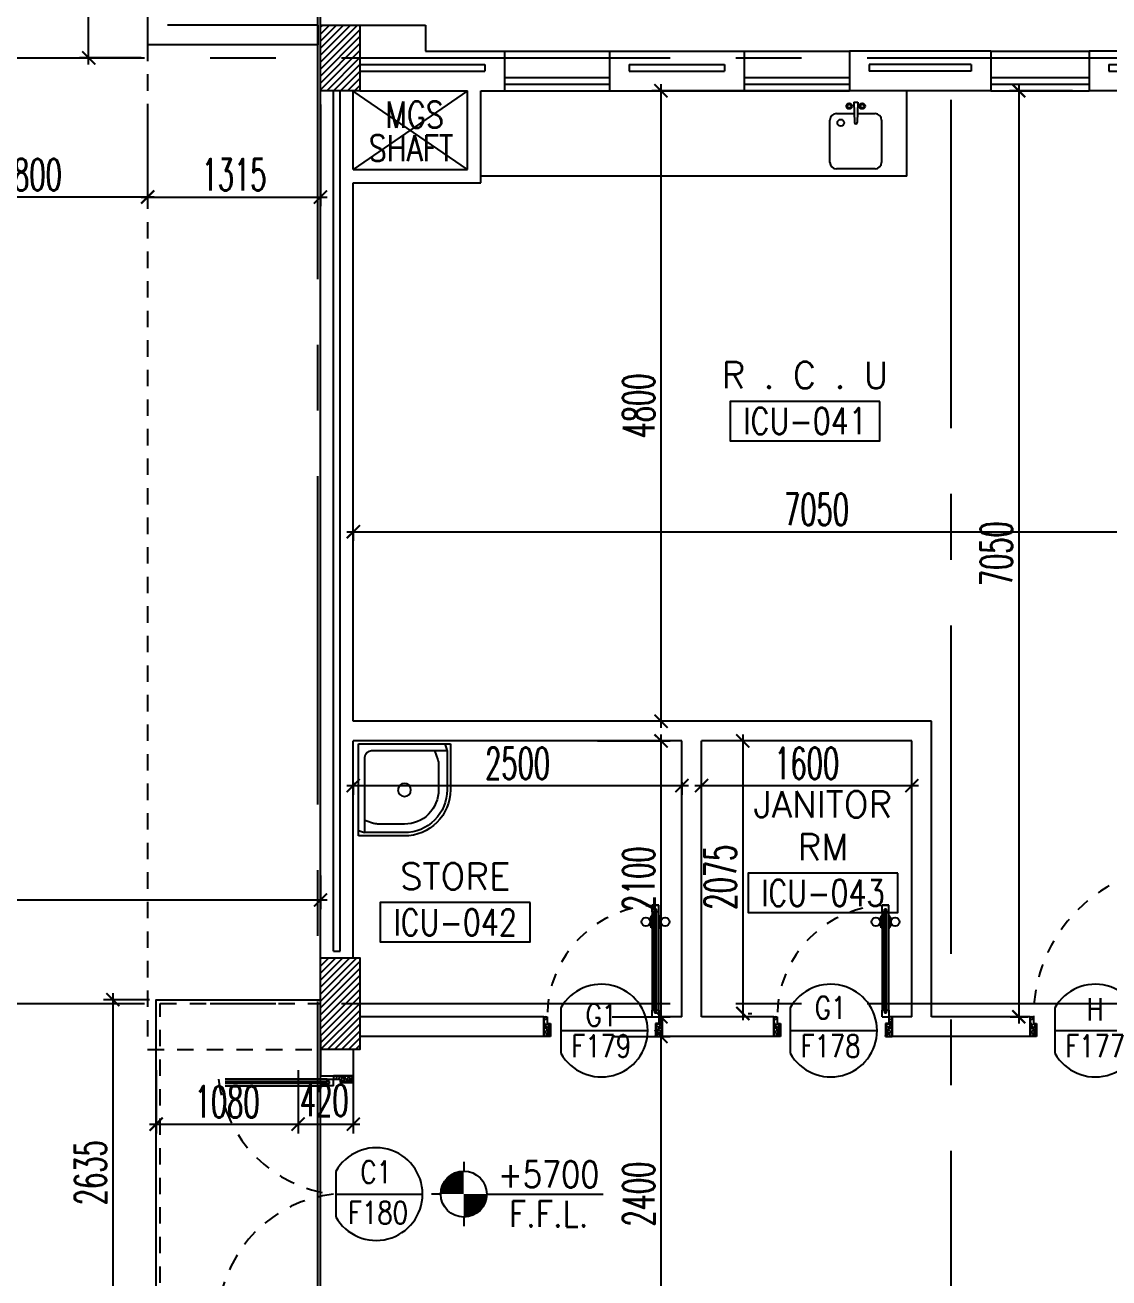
# Model space of a CAD drawing. Extents: x 275967.8 to 276060, y 57291.9 to 57371.4.
# Drawn here: x 276018.13 to 276026.38, y 57348.29 to 57357.83 of the extents above; entities that cross this region are included whole.
import ezdxf
from ezdxf.enums import TextEntityAlignment as Align

# ---------------------------------------------------------------- set-up
doc = ezdxf.new("R2010")
doc.units = 0
doc.header["$MEASUREMENT"] = 0
doc.header["$PDMODE"] = 34
for name, pattern in [('CENTERX2', [4, 2.5, -0.5, 0.5, -0.5]), ('HIDDEN', [0.375, 0.25, -0.125]), ('HIDDEN2', [0.1875, 0.125, -0.0625])]:
    doc.linetypes.add(name, pattern=pattern)
doc.layers.get('0').update_dxf_attribs({"linetype": 'CONTINUOUS'})
doc.layers.get('DEFPOINTS').update_dxf_attribs({"linetype": 'CONTINUOUS'})
for name, color, linetype in [('AXES', 11, 'CENTERX2'), ('COL', 5, 'CONTINUOUS'), ('DIM', 4, 'CONTINUOUS'), ('DOOR', 7, 'CONTINUOUS'), ('DOOR-CR', 2, 'CONTINUOUS'), ('DOOR-NO', 3, 'CONTINUOUS'), ('FIX', 3, 'CONTINUOUS'), ('HAT', 8, 'CONTINUOUS'), ('HIDDEN', 9, 'HIDDEN2'), ('INSUL', 4, 'CONTINUOUS'), ('LEV-PL', 3, 'CONTINUOUS'), ('NON-MEDICAL', 3, 'CONTINUOUS'), ('RM-BOX', 4, 'CONTINUOUS'), ('RM-NAME', 2, 'CONTINUOUS'), ('RM-NO', 2, 'CONTINUOUS'), ('ROOF', 7, 'CONTINUOUS'), ('STR', 5, 'CONTINUOUS'), ('WALL', 2, 'CONTINUOUS'), ('WIN', 3, 'CONTINUOUS')]:
    doc.layers.add(name, color=color, linetype=linetype)
doc.styles.add('ROMANS', font='ROMANS.shx', dxfattribs={"width": 0.6})
doc.styles.add('S', font='ROMANS.SHX')
doc.dimstyles.new('STANDARD in', dxfattribs={"dimtxt": 0.24, "dimasz": 0.1, "dimexe": 0.07, "dimexo": 0.05, "dimgap": 0.05, "dimtad": 1, "dimdec": 0, "dimlfac": 1000, "dimzin": 0, "dimdsep": 46, "dimtxsty": 'ROMANS', "dimblk": 'ARCHTICK', "dimcen": 0.05, "dimdle": 0.05, "dimclrd": 4, "dimclre": 4, "dimclrt": 2, "dimadec": 0, "dimazin": 0, "dimtfac": 1, "dimtdec": 0, "dimtmove": 2, "dimatfit": 3, "dimfxl": 0, "dimtolj": 1, "dimtzin": 0, "dimarcsym": 0})

# ---------------------------------------------------------------- blocks, each defined once
blk = doc.blocks.new('LEV1')
at = {"layer": 'LEV-PL'}
for p, q in [((0, 245), (0, 175)), ((-175, 0), (-245, 0)), ((175, 0), (1061.3, 0)), ((0, -175), (0, -245))]:
    blk.add_line(p, q, dxfattribs=at)
at = {"layer": 'LEV-PL', "const_width": 175}
for points in [[(-87.5, 0, -0.414214), (0, 87.5, -1)], [(87.5, 0, -0.414214), (0, -87.5, -1)]]:
    blk.add_lwpolyline(points, format="xyb", dxfattribs=at)
at = {"layer": 'LEV-PL'}
blk.add_circle((0, 0), 175, dxfattribs=at)
at = {"layer": 'LEV-PL', "color": 4, "style": 'S', "width": 0.85}
for tag, p in [('+0000', (646.1, 50)), ('F.F.L.', (646.1, -250))]:
    blk.add_attdef(tag, text='', height=200, dxfattribs=at).set_placement(p, align=Align.CENTER)
blk = doc.blocks.new('DD1')
at = {"layer": 'DOOR-CR'}
blk.add_line((-307.6, 0), (352.8, 0), dxfattribs=at)
blk.add_lwpolyline([(-307.6, -172.9, 3.820224), (-307.6, 172.9)], format="xyb", close=True, dxfattribs=at)
at = {"layer": 'DOOR-NO', "color": 255, "style": 'ROMANS', "width": 0.8}
for tag, p in [('G', (0, 183.5)), ('000', (0, -141.4))]:
    blk.add_attdef(tag, text='', height=204, dxfattribs=at).set_placement(p, align=Align.MIDDLE)
blk = doc.blocks.new('RM1')
at = {"layer": 'RM-BOX'}
blk.add_lwpolyline([(569.9, -200), (-569.9, -200), (-569.9, -500), (569.9, -500)], close=True, dxfattribs=at)
at = {"layer": 'RM-NAME', "style": 'ROMANS'}
for tag, p in [('ROOMNAME1', (0, 323.8)), ('ROOMNAME2', (0, 0))]:
    blk.add_attdef(tag, text='', height=200, dxfattribs=at).set_placement(p, align=Align.MIDDLE)
at = {"layer": 'RM-NO', "style": 'ROMANS', "width": 0.8}
blk.add_attdef('ROOMNO', text='', height=200, dxfattribs=at).set_placement((0, -350), align=Align.MIDDLE)
blk = doc.blocks.new('DOOR90')
at = {"layer": 'DOOR', "color": 0, "linetype": 'ByBlock'}
for p, q in [((-150, 0), (-150, -25)), ((-150, 0), (0, 0)), ((0, -50), (0, 0)), ((-1000, -25), (-1000, -75)), ((-1000, -75), (-1000, -25)), ((-950, -25), (-1000, -25)), ((-950, -75), (-1000, -75)), ((-970, -42), (-970, -58)), ((-950, -42), (-970, -42)), ((-950, -58), (-970, -58)), ((-950, -25), (-950, -42)), ((-950, -58), (-950, -75)), ((-917.6, -25), (-917.6, -17.8)), ((-827.6, -17.8), (-917.6, -17.8)), ((-917.6, -75), (-917.6, -82.2)), ((-827.6, -82.2), (-917.6, -82.2)), ((-905, -17.8), (-905, -8.8)), ((-905, -8.8), (-840.2, -8.8)), ((-905, -17.8), (-840.2, -17.8)), ((-905, -82.2), (-905, -91.2)), ((-905, -82.2), (-840.2, -82.2)), ((-905, -91.2), (-840.2, -91.2)), ((-840.2, -17.8), (-840.2, -8.8)), ((-840.2, -82.2), (-840.2, -91.2)), ((-827.6, -25), (-827.6, -17.8)), ((-827.6, -75), (-827.6, -82.2)), ((-200, -42), (-200, -25)), ((-200, -25), (-150, -25)), ((-180, -42), (-200, -42)), ((-200, -75), (-200, -58)), ((-200, -58), (-180, -58)), ((-150, -75), (-200, -75)), ((-180, -58), (-180, -42)), ((-150, -75), (-150, -25)), ((-150, -25), (-100, -25)), ((-100, -25), (-100, -50)), ((-100, -50), (0, -50)), ((-100, -850), (0, -850)), ((-100, -875), (-100, -850)), ((0, -850), (0, -900)), ((-150, -900), (-150, -875)), ((-150, -875), (-100, -875)), ((0, -900), (-150, -900)), ((-150, -900), (0, -900))]:
    blk.add_line(p, q, dxfattribs=at)
at = {"layer": 'DOOR', "color": 9, "linetype": 'ByBlock'}
for p, q in [((0, -50), (-113.7, 0)), ((0, -50), (-40.1, 0)), ((0, -50), (-100, -36.6)), ((0, -850), (-113.7, -900)), ((0, -850), (-100, -863.4)), ((0, -850), (-40.1, -900))]:
    blk.add_line(p, q, dxfattribs=at)
at = {"layer": 'DOOR', "linetype": 'ByBlock'}
for p, q in [((-200, -25), (-950, -25)), ((-200, -42), (-950, -42)), ((-200, -58), (-950, -58)), ((-950, -75), (-200, -75))]:
    blk.add_line(p, q, dxfattribs=at)
at = {"layer": 'DOOR', "color": 0, "linetype": 'ByBlock'}
for centre in [(-872.6, 23.5), (-872.6, -123.5)]:
    blk.add_circle(centre, 32.4, dxfattribs=at)
at = {"layer": 'DOOR', "color": 9, "linetype": 'ByBlock'}
for centre, radius, start, end in [((0, -50), 154.4, 161.10529, 166.28577), ((0, -50), 134.4, 158.15985, 169.28002), ((0, -50), 94.4, 148.01819, 180), ((0, -50), 74.4, 137.77643, 180), ((0, -50), 114.4, 154.08384, 167.37743), ((0, -50), 54.4, 113.20738, 180), ((0, -50), 34.4, 90, 180), ((0, -50), 14.4, 90, 180), ((0, -850), 94.4, 180, 211.98181), ((0, -850), 74.4, 180, 222.22357), ((0, -850), 54.4, 180, 246.79262), ((0, -850), 34.4, 180, 270), ((0, -850), 14.4, 180, 270), ((0, -850), 154.4, 193.71423, 198.89471), ((0, -850), 134.4, 190.71998, 201.84015)]:
    blk.add_arc(centre, radius, start, end, dxfattribs=at)
at = {"layer": 'DOOR', "linetype": 'HIDDEN', "ltscale": 0.5}
blk.add_arc((-150, -25), 850, 180, 270, dxfattribs=at)
blk = doc.blocks.new('C11')
at = {"layer": 'HAT'}
h = blk.add_hatch(dxfattribs=at)
h.set_pattern_fill('ANSI31', color=256, scale=300, style=0)
h.set_pattern_definition([(45, (-248556.182, -75061.005), (-26.5165043, 26.5165043), [])])
h.paths.add_polyline_path([(300, 700), (0, 700), (0, 350), (300, 350)])
h.paths.add_polyline_path([(300, 350), (0, 350), (0, 0), (300, 0)])
at = {"layer": 'COL'}
blk.add_lwpolyline([(300, 700), (300, 0), (0, 0), (0, 700)], close=True, dxfattribs=at)
blk = doc.blocks.new('C-300')
at = {"layer": 'HAT', "linetype": 'ByBlock', "ltscale": 0.3}
h = blk.add_hatch(dxfattribs=at)
h.set_pattern_fill('ANSI31', color=8, scale=300, style=0)
h.set_pattern_definition([(45, (-258496.182, -82361.005), (-26.5165043, 26.5165043), [])])
h.paths.add_polyline_path([(300, 500), (0, 500), (0, 250), (300, 250)])
h.paths.add_polyline_path([(300, 250), (0, 250), (0, 0), (300, 0)])
at = {"layer": 'COL'}
blk.add_lwpolyline([(0, 500), (300, 500), (300, 0), (0, 0)], close=True, dxfattribs=at)
blk = doc.blocks.new('_ARCHTICK')
at = {"color": 0, "linetype": 'ByBlock', "const_width": 0.15}
blk.add_lwpolyline([(-0.5, -0.5), (0.5, 0.5)], dxfattribs=at)
blk = doc.blocks.new('*D493')
at = {"layer": 'DEFPOINTS', "color": 0, "linetype": 'ByBlock', "ltscale": 0.3}
for p in [(276024.913, 57357.3329), (276022.9669, 57352.5329), (276023.2811, 57352.5329)]:
    blk.add_point(p, dxfattribs=at)
at = {"layer": 'DIM', "color": 4, "linetype": 'ByBlock', "lineweight": -2, "ltscale": 0.3}
for p, q in [((276024.863, 57357.3329), (276022.8969, 57357.3329)), ((276022.9669, 57357.3829), (276022.9669, 57352.4829)), ((276023.2311, 57352.5329), (276022.8969, 57352.5329))]:
    blk.add_line(p, q, dxfattribs=at)
at = {"layer": 'DIM', "color": 4, "linetype": 'ByBlock', "lineweight": -2, "ltscale": 0.3, "xscale": 0.1, "yscale": 0.1, "zscale": 0.1}
for p, rotation in [((276022.9669, 57357.3329), 90), ((276022.9669, 57352.5329), 270)]:
    blk.add_blockref('_ARCHTICK', p, dxfattribs=dict(at, rotation=rotation))
at = {"layer": 'DIM', "color": 2, "linetype": 'ByBlock', "ltscale": 0.3, "insert": (276022.7969, 57354.9329), "char_height": 0.24, "attachment_point": 5, "rotation": 90, "style": 'ROMANS'}
blk.add_mtext('\\A1;4800', dxfattribs=at)
blk = doc.blocks.new('*D492')
at = {"layer": 'DEFPOINTS', "color": 0, "linetype": 'ByBlock', "ltscale": 0.3}
for p in [(276020.6255, 57354.0329), (276027.6755, 57354.0329), (276027.6755, 57353.9754)]:
    blk.add_point(p, dxfattribs=at)
at = {"layer": 'DIM', "color": 4, "linetype": 'ByBlock', "lineweight": -2, "ltscale": 0.3}
for p, q in [((276020.5755, 57353.9754), (276027.7255, 57353.9754)), ((276020.6255, 57353.9829), (276020.6255, 57353.9054)), ((276027.6755, 57353.9829), (276027.6755, 57353.9054))]:
    blk.add_line(p, q, dxfattribs=at)
at = {"layer": 'DIM', "color": 4, "linetype": 'ByBlock', "lineweight": -2, "ltscale": 0.3, "xscale": 0.1, "yscale": 0.1, "zscale": 0.1, "rotation": 180}
blk.add_blockref('_ARCHTICK', (276020.6255, 57353.9754), dxfattribs=at)
at = {"layer": 'DIM', "color": 4, "linetype": 'ByBlock', "lineweight": -2, "ltscale": 0.3, "xscale": 0.1, "yscale": 0.1, "zscale": 0.1}
blk.add_blockref('_ARCHTICK', (276027.6755, 57353.9754), dxfattribs=at)
at = {"layer": 'DIM', "color": 2, "linetype": 'ByBlock', "ltscale": 0.3, "insert": (276024.1505, 57354.1454), "char_height": 0.24, "attachment_point": 5, "style": 'ROMANS'}
blk.add_mtext('\\A1;7050', dxfattribs=at)
blk = doc.blocks.new('*D491')
at = {"layer": 'DEFPOINTS', "color": 0, "linetype": 'ByBlock', "ltscale": 0.3}
for p in [(276026.1492, 57357.3329), (276025.5732, 57350.2829), (276025.6892, 57350.2829)]:
    blk.add_point(p, dxfattribs=at)
at = {"layer": 'DIM', "color": 4, "linetype": 'ByBlock', "lineweight": -2, "ltscale": 0.3}
for p, q in [((276026.0992, 57357.3329), (276025.6192, 57357.3329)), ((276025.6892, 57357.3829), (276025.6892, 57350.2329)), ((276025.6232, 57350.2829), (276025.7592, 57350.2829))]:
    blk.add_line(p, q, dxfattribs=at)
at = {"layer": 'DIM', "color": 4, "linetype": 'ByBlock', "lineweight": -2, "ltscale": 0.3, "xscale": 0.1, "yscale": 0.1, "zscale": 0.1}
for p, rotation in [((276025.6892, 57357.3329), 90), ((276025.6892, 57350.2829), 270)]:
    blk.add_blockref('_ARCHTICK', p, dxfattribs=dict(at, rotation=rotation))
at = {"layer": 'DIM', "color": 2, "linetype": 'ByBlock', "ltscale": 0.3, "insert": (276025.5192, 57353.8079), "char_height": 0.24, "attachment_point": 5, "rotation": 90, "style": 'ROMANS'}
blk.add_mtext('\\A1;7050', dxfattribs=at)
blk = doc.blocks.new('*D490')
at = {"layer": 'DEFPOINTS', "color": 0, "linetype": 'ByBlock', "ltscale": 0.3}
for p in [(276022.4331, 57352.3829), (276022.5448, 57350.2829), (276022.9669, 57350.2829)]:
    blk.add_point(p, dxfattribs=at)
at = {"layer": 'DIM', "color": 4, "linetype": 'ByBlock', "lineweight": -2, "ltscale": 0.3}
for p, q in [((276022.9669, 57352.4329), (276022.9669, 57350.2329)), ((276022.4831, 57352.3829), (276023.0369, 57352.3829)), ((276022.5948, 57350.2829), (276023.0369, 57350.2829))]:
    blk.add_line(p, q, dxfattribs=at)
at = {"layer": 'DIM', "color": 4, "linetype": 'ByBlock', "lineweight": -2, "ltscale": 0.3, "xscale": 0.1, "yscale": 0.1, "zscale": 0.1}
for p, rotation in [((276022.9669, 57352.3829), 90), ((276022.9669, 57350.2829), 270)]:
    blk.add_blockref('_ARCHTICK', p, dxfattribs=dict(at, rotation=rotation))
at = {"layer": 'DIM', "color": 2, "linetype": 'ByBlock', "ltscale": 0.3, "insert": (276022.7969, 57351.3329), "char_height": 0.24, "attachment_point": 5, "rotation": 90, "style": 'ROMANS'}
blk.add_mtext('\\A1;2100', dxfattribs=at)
blk = doc.blocks.new('*D489')
at = {"layer": 'DEFPOINTS', "color": 0, "linetype": 'ByBlock', "ltscale": 0.3}
for p in [(276024.0256, 57352.3829), (276023.5801, 57350.3079), (276023.5892, 57350.3079)]:
    blk.add_point(p, dxfattribs=at)
at = {"layer": 'DIM', "color": 4, "linetype": 'ByBlock', "lineweight": -2, "ltscale": 0.3}
for p, q in [((276023.5892, 57352.4329), (276023.5892, 57350.2579)), ((276023.9756, 57352.3829), (276023.5192, 57352.3829)), ((276023.6301, 57350.3079), (276023.6592, 57350.3079))]:
    blk.add_line(p, q, dxfattribs=at)
at = {"layer": 'DIM', "color": 4, "linetype": 'ByBlock', "lineweight": -2, "ltscale": 0.3, "xscale": 0.1, "yscale": 0.1, "zscale": 0.1}
for p, rotation in [((276023.5892, 57352.3829), 90), ((276023.5892, 57350.3079), 270)]:
    blk.add_blockref('_ARCHTICK', p, dxfattribs=dict(at, rotation=rotation))
at = {"layer": 'DIM', "color": 2, "linetype": 'ByBlock', "ltscale": 0.3, "insert": (276023.4192, 57351.3454), "char_height": 0.24, "attachment_point": 5, "rotation": 90, "style": 'ROMANS'}
blk.add_mtext('\\A1;2075', dxfattribs=at)
blk = doc.blocks.new('*D488')
at = {"layer": 'DEFPOINTS', "color": 0, "linetype": 'ByBlock', "ltscale": 0.3}
for p in [(276020.6255, 57352.1199), (276023.1255, 57352.1199), (276023.1255, 57352.0427)]:
    blk.add_point(p, dxfattribs=at)
at = {"layer": 'DIM', "color": 4, "linetype": 'ByBlock', "lineweight": -2, "ltscale": 0.3}
for p, q in [((276020.6255, 57352.0699), (276020.6255, 57351.9727)), ((276023.1255, 57352.0699), (276023.1255, 57351.9727)), ((276020.5755, 57352.0427), (276023.1755, 57352.0427))]:
    blk.add_line(p, q, dxfattribs=at)
at = {"layer": 'DIM', "color": 4, "linetype": 'ByBlock', "lineweight": -2, "ltscale": 0.3, "xscale": 0.1, "yscale": 0.1, "zscale": 0.1, "rotation": 180}
blk.add_blockref('_ARCHTICK', (276020.6255, 57352.0427), dxfattribs=at)
at = {"layer": 'DIM', "color": 4, "linetype": 'ByBlock', "lineweight": -2, "ltscale": 0.3, "xscale": 0.1, "yscale": 0.1, "zscale": 0.1}
blk.add_blockref('_ARCHTICK', (276023.1255, 57352.0427), dxfattribs=at)
at = {"layer": 'DIM', "color": 2, "linetype": 'ByBlock', "ltscale": 0.3, "insert": (276021.8755, 57352.2127), "char_height": 0.24, "attachment_point": 5, "style": 'ROMANS'}
blk.add_mtext('\\A1;2500', dxfattribs=at)
blk = doc.blocks.new('*D487')
at = {"layer": 'DEFPOINTS', "color": 0, "linetype": 'ByBlock', "ltscale": 0.3}
for p in [(276024.8755, 57352.0427), (276024.8755, 57351.812), (276023.2755, 57351.7283)]:
    blk.add_point(p, dxfattribs=at)
at = {"layer": 'DIM', "color": 4, "linetype": 'ByBlock', "lineweight": -2, "ltscale": 0.3}
for p, q in [((276023.2755, 57351.7783), (276023.2755, 57352.1127)), ((276024.8755, 57351.862), (276024.8755, 57352.1127)), ((276023.2255, 57352.0427), (276024.9255, 57352.0427))]:
    blk.add_line(p, q, dxfattribs=at)
at = {"layer": 'DIM', "color": 4, "linetype": 'ByBlock', "lineweight": -2, "ltscale": 0.3, "xscale": 0.1, "yscale": 0.1, "zscale": 0.1, "rotation": 180}
blk.add_blockref('_ARCHTICK', (276023.2755, 57352.0427), dxfattribs=at)
at = {"layer": 'DIM', "color": 4, "linetype": 'ByBlock', "lineweight": -2, "ltscale": 0.3, "xscale": 0.1, "yscale": 0.1, "zscale": 0.1}
blk.add_blockref('_ARCHTICK', (276024.8755, 57352.0427), dxfattribs=at)
at = {"layer": 'DIM', "color": 2, "linetype": 'ByBlock', "ltscale": 0.3, "insert": (276024.0755, 57352.2127), "char_height": 0.24, "attachment_point": 5, "style": 'ROMANS'}
blk.add_mtext('\\A1;1600', dxfattribs=at)
blk = doc.blocks.new('*D486')
at = {"layer": 'DEFPOINTS', "color": 0, "linetype": 'ByBlock', "ltscale": 0.3}
for p in [(276022.549, 57350.1329), (276021.3749, 57347.7329), (276022.9669, 57347.7329)]:
    blk.add_point(p, dxfattribs=at)
at = {"layer": 'WALL', "color": 4, "linetype": 'ByBlock', "lineweight": -2, "ltscale": 0.3}
for p, q in [((276022.9669, 57350.1829), (276022.9669, 57347.6829)), ((276022.599, 57350.1329), (276023.0369, 57350.1329)), ((276021.4249, 57347.7329), (276023.0369, 57347.7329))]:
    blk.add_line(p, q, dxfattribs=at)
at = {"layer": 'WALL', "color": 4, "linetype": 'ByBlock', "lineweight": -2, "ltscale": 0.3, "xscale": 0.1, "yscale": 0.1, "zscale": 0.1}
for p, rotation in [((276022.9669, 57350.1329), 90), ((276022.9669, 57347.7329), 270)]:
    blk.add_blockref('_ARCHTICK', p, dxfattribs=dict(at, rotation=rotation))
at = {"layer": 'WALL', "color": 2, "linetype": 'ByBlock', "ltscale": 0.3, "insert": (276022.7969, 57348.9329), "char_height": 0.24, "attachment_point": 5, "rotation": 90, "style": 'ROMANS'}
blk.add_mtext('\\A1;2400', dxfattribs=at)
blk = doc.blocks.new('DOOR100')
at = {"layer": 'DOOR', "color": 0, "linetype": 'ByBlock'}
for p, q in [((-25, 1300), (-75, 1300)), ((-75, 1300), (-25, 1300)), ((-75, 1250), (-75, 1300)), ((-58, 1250), (-75, 1250)), ((-42, 1270), (-58, 1270)), ((-58, 1250), (-58, 1270)), ((-42, 1250), (-42, 1270)), ((-25, 1250), (-42, 1250)), ((-25, 1250), (-25, 1300)), ((-82.2, 1205), (-91.2, 1205)), ((-91.2, 1205), (-91.2, 1140.2)), ((-75, 1217.6), (-82.2, 1217.6)), ((-82.2, 1127.6), (-82.2, 1217.6)), ((-82.2, 1205), (-82.2, 1140.2)), ((-25, 1217.6), (-17.8, 1217.6)), ((-17.8, 1127.6), (-17.8, 1217.6)), ((-17.8, 1205), (-8.8, 1205)), ((-17.8, 1205), (-17.8, 1140.2)), ((-8.8, 1205), (-8.8, 1140.2)), ((-82.2, 1140.2), (-91.2, 1140.2)), ((-75, 1127.6), (-82.2, 1127.6)), ((-25, 1127.6), (-17.8, 1127.6)), ((-17.8, 1140.2), (-8.8, 1140.2)), ((-75, 200), (-58, 200)), ((-75, 150), (-75, 200)), ((-58, 200), (-58, 180)), ((-42, 200), (-25, 200)), ((-42, 180), (-42, 200)), ((-25, 200), (-25, 150)), ((-1200, 0), (-1200, 150)), ((-1200, 150), (-1175, 150)), ((-1200, 150), (-1200, 0)), ((-1175, 150), (-1175, 100)), ((-1175, 100), (-1150, 100)), ((-1150, 100), (-1150, 0)), ((-75, 150), (-25, 150)), ((-58, 180), (-42, 180)), ((-50, 100), (-50, 0)), ((-25, 100), (-50, 100)), ((0, 150), (-25, 150)), ((-25, 150), (-25, 100)), ((0, 150), (0, 0)), ((-1150, 0), (-1200, 0)), ((-50, 0), (0, 0))]:
    blk.add_line(p, q, dxfattribs=at)
at = {"layer": 'DOOR', "linetype": 'ByBlock'}
for p, q in [((-75, 1250), (-75, 200)), ((-58, 200), (-58, 1250)), ((-42, 200), (-42, 1250)), ((-25, 200), (-25, 1250)), ((0, 0), (0, 150))]:
    blk.add_line(p, q, dxfattribs=at)
at = {"layer": 'DOOR', "color": 9, "linetype": 'ByBlock'}
for p, q in [((-1150, 0), (-1200, 113.7)), ((-1150, 0), (-1163.4, 100)), ((-50, 0), (0, 113.7)), ((-50, 0), (-36.6, 100)), ((-1150, 0), (-1200, 40.1)), ((-50, 0), (0, 40.1))]:
    blk.add_line(p, q, dxfattribs=at)
at = {"layer": 'DOOR', "color": 0, "linetype": 'ByBlock'}
for centre in [(-123.5, 1172.6), (23.5, 1172.6)]:
    blk.add_circle(centre, 32.4, dxfattribs=at)
at = {"layer": 'DOOR', "linetype": 'HIDDEN', "ltscale": 0.5}
blk.add_arc((-25, 150), 1150, 89.99998, 180.00006, dxfattribs=at)
at = {"layer": 'DOOR', "color": 9, "linetype": 'ByBlock'}
for centre, radius, start, end in [((-1150, 0), 154.4, 103.71423, 108.89471), ((-1150, 0), 134.4, 100.71998, 111.84015), ((-50, 0), 134.4, 68.15985, 79.28002), ((-50, 0), 114.4, 64.08384, 77.37743), ((-50, 0), 154.4, 71.10529, 76.28577), ((-1150, 0), 94.4, 90, 121.98181), ((-1150, 0), 74.4, 90, 132.22357), ((-1150, 0), 54.4, 90, 156.79262), ((-1150, 0), 34.4, 90, 180), ((-1150, 0), 14.4, 90, 180), ((-50, 0), 94.4, 58.01819, 90), ((-50, 0), 74.4, 47.77643, 90), ((-50, 0), 54.4, 23.20738, 90), ((-50, 0), 34.4, 0, 90), ((-50, 0), 14.4, 0, 90)]:
    blk.add_arc(centre, radius, start, end, dxfattribs=at)
blk = doc.blocks.new('*D271')
at = {"layer": 'DEFPOINTS', "color": 0, "linetype": 'ByBlock', "ltscale": 0.3}
for p in [(276010.7555, 57351.4081), (276020.3755, 57351.4081), (276020.3755, 57351.1723)]:
    blk.add_point(p, dxfattribs=at)
at = {"layer": 'DIM', "color": 4, "linetype": 'ByBlock', "lineweight": -2, "ltscale": 0.3}
for p, q in [((276010.7555, 57351.3581), (276010.7555, 57351.1023)), ((276020.3755, 57351.3581), (276020.3755, 57351.1023)), ((276010.7055, 57351.1723), (276020.4255, 57351.1723))]:
    blk.add_line(p, q, dxfattribs=at)
at = {"layer": 'DIM', "color": 4, "linetype": 'ByBlock', "lineweight": -2, "ltscale": 0.3, "xscale": 0.1, "yscale": 0.1, "zscale": 0.1, "rotation": 180}
blk.add_blockref('_ARCHTICK', (276010.7555, 57351.1723), dxfattribs=at)
at = {"layer": 'DIM', "color": 4, "linetype": 'ByBlock', "lineweight": -2, "ltscale": 0.3, "xscale": 0.1, "yscale": 0.1, "zscale": 0.1}
blk.add_blockref('_ARCHTICK', (276020.3755, 57351.1723), dxfattribs=at)
at = {"layer": 'DIM', "color": 2, "linetype": 'ByBlock', "ltscale": 0.3, "insert": (276015.5655, 57351.3423), "char_height": 0.24, "attachment_point": 5, "style": 'ROMANS'}
blk.add_mtext('\\A1;9620', dxfattribs=at)
blk = doc.blocks.new('*D267')
at = {"layer": 'DEFPOINTS', "color": 0, "linetype": 'ByBlock', "ltscale": 0.3}
for p in [(276019.1255, 57350.4129), (276018.7953, 57347.7779), (276019.1255, 57347.7779)]:
    blk.add_point(p, dxfattribs=at)
at = {"layer": 'DIM', "color": 4, "linetype": 'ByBlock', "lineweight": -2, "ltscale": 0.3}
for p, q in [((276018.7953, 57350.4629), (276018.7953, 57347.7279)), ((276019.0755, 57350.4129), (276018.7253, 57350.4129)), ((276019.0755, 57347.7779), (276018.7253, 57347.7779))]:
    blk.add_line(p, q, dxfattribs=at)
at = {"layer": 'DIM', "color": 4, "linetype": 'ByBlock', "lineweight": -2, "ltscale": 0.3, "xscale": 0.1, "yscale": 0.1, "zscale": 0.1}
for p, rotation in [((276018.7953, 57350.4129), 90), ((276018.7953, 57347.7779), 270)]:
    blk.add_blockref('_ARCHTICK', p, dxfattribs=dict(at, rotation=rotation))
at = {"layer": 'DIM', "color": 2, "linetype": 'ByBlock', "ltscale": 0.3, "insert": (276018.6253, 57349.0954), "char_height": 0.24, "attachment_point": 5, "rotation": 90, "style": 'ROMANS'}
blk.add_mtext('\\A1;2635', dxfattribs=at)
blk = doc.blocks.new('*D266')
at = {"layer": 'DEFPOINTS', "color": 0, "linetype": 'ByBlock', "ltscale": 0.3}
for p in [(276019.1255, 57349.9274), (276020.2055, 57349.9274), (276020.2055, 57349.4655)]:
    blk.add_point(p, dxfattribs=at)
at = {"layer": 'DIM', "color": 4, "linetype": 'ByBlock', "lineweight": -2, "ltscale": 0.3}
for p, q in [((276019.1255, 57349.8774), (276019.1255, 57349.3955)), ((276020.2055, 57349.8774), (276020.2055, 57349.3955)), ((276019.0755, 57349.4655), (276020.2555, 57349.4655))]:
    blk.add_line(p, q, dxfattribs=at)
at = {"layer": 'DIM', "color": 4, "linetype": 'ByBlock', "lineweight": -2, "ltscale": 0.3, "xscale": 0.1, "yscale": 0.1, "zscale": 0.1, "rotation": 180}
blk.add_blockref('_ARCHTICK', (276019.1255, 57349.4655), dxfattribs=at)
at = {"layer": 'DIM', "color": 4, "linetype": 'ByBlock', "lineweight": -2, "ltscale": 0.3, "xscale": 0.1, "yscale": 0.1, "zscale": 0.1}
blk.add_blockref('_ARCHTICK', (276020.2055, 57349.4655), dxfattribs=at)
at = {"layer": 'DIM', "color": 2, "linetype": 'ByBlock', "ltscale": 0.3, "insert": (276019.6655, 57349.6355), "char_height": 0.24, "attachment_point": 5, "style": 'ROMANS'}
blk.add_mtext('\\A1;1080', dxfattribs=at)
blk = doc.blocks.new('*D265')
at = {"layer": 'DEFPOINTS', "color": 0, "linetype": 'ByBlock', "ltscale": 0.3}
for p in [(276020.6255, 57349.9027), (276020.2055, 57349.8408), (276020.6255, 57349.4655)]:
    blk.add_point(p, dxfattribs=at)
at = {"layer": 'DIM', "color": 4, "linetype": 'ByBlock', "lineweight": -2, "ltscale": 0.3}
for p, q in [((276020.6255, 57349.8527), (276020.6255, 57349.3955)), ((276020.2055, 57349.7908), (276020.2055, 57349.3955)), ((276020.1555, 57349.4655), (276020.6755, 57349.4655))]:
    blk.add_line(p, q, dxfattribs=at)
at = {"layer": 'DIM', "color": 4, "linetype": 'ByBlock', "lineweight": -2, "ltscale": 0.3, "xscale": 0.1, "yscale": 0.1, "zscale": 0.1, "rotation": 180}
blk.add_blockref('_ARCHTICK', (276020.2055, 57349.4655), dxfattribs=at)
at = {"layer": 'DIM', "color": 4, "linetype": 'ByBlock', "lineweight": -2, "ltscale": 0.3, "xscale": 0.1, "yscale": 0.1, "zscale": 0.1}
blk.add_blockref('_ARCHTICK', (276020.6255, 57349.4655), dxfattribs=at)
at = {"layer": 'DIM', "color": 2, "linetype": 'ByBlock', "ltscale": 0.3, "insert": (276020.4048, 57349.6473), "char_height": 0.24, "attachment_point": 5, "style": 'ROMANS'}
blk.add_mtext('\\A1;420', dxfattribs=at)
blk = doc.blocks.new('*D264')
at = {"layer": 'DEFPOINTS', "color": 0, "linetype": 'ByBlock', "ltscale": 0.3}
for p in [(276017.2605, 57357.2774), (276019.0605, 57357.2774), (276017.2605, 57356.5239)]:
    blk.add_point(p, dxfattribs=at)
at = {"layer": 'DIM', "color": 4, "linetype": 'ByBlock', "lineweight": -2, "ltscale": 0.3}
for p, q in [((276017.2605, 57357.2274), (276017.2605, 57356.4539)), ((276019.0605, 57357.2274), (276019.0605, 57356.4539)), ((276019.1105, 57356.5239), (276017.2105, 57356.5239))]:
    blk.add_line(p, q, dxfattribs=at)
at = {"layer": 'DIM', "color": 4, "linetype": 'ByBlock', "lineweight": -2, "ltscale": 0.3, "xscale": 0.1, "yscale": 0.1, "zscale": 0.1, "rotation": 180}
blk.add_blockref('_ARCHTICK', (276017.2605, 57356.5239), dxfattribs=at)
at = {"layer": 'DIM', "color": 4, "linetype": 'ByBlock', "lineweight": -2, "ltscale": 0.3, "xscale": 0.1, "yscale": 0.1, "zscale": 0.1}
blk.add_blockref('_ARCHTICK', (276019.0605, 57356.5239), dxfattribs=at)
at = {"layer": 'DIM', "color": 2, "linetype": 'ByBlock', "ltscale": 0.3, "insert": (276018.1605, 57356.6939), "char_height": 0.24, "attachment_point": 5, "style": 'ROMANS'}
blk.add_mtext('\\A1;1800', dxfattribs=at)
blk = doc.blocks.new('*D263')
at = {"layer": 'DEFPOINTS', "color": 0, "linetype": 'ByBlock', "ltscale": 0.3}
for p in [(276019.0605, 57357.2774), (276020.3755, 57357.2774), (276020.3755, 57356.5239)]:
    blk.add_point(p, dxfattribs=at)
at = {"layer": 'DIM', "color": 4, "linetype": 'ByBlock', "lineweight": -2, "ltscale": 0.3}
for p, q in [((276019.0605, 57357.2274), (276019.0605, 57356.4539)), ((276020.3755, 57357.2274), (276020.3755, 57356.4539)), ((276019.0105, 57356.5239), (276020.4255, 57356.5239))]:
    blk.add_line(p, q, dxfattribs=at)
at = {"layer": 'DIM', "color": 4, "linetype": 'ByBlock', "lineweight": -2, "ltscale": 0.3, "xscale": 0.1, "yscale": 0.1, "zscale": 0.1, "rotation": 180}
blk.add_blockref('_ARCHTICK', (276019.0605, 57356.5239), dxfattribs=at)
at = {"layer": 'DIM', "color": 4, "linetype": 'ByBlock', "lineweight": -2, "ltscale": 0.3, "xscale": 0.1, "yscale": 0.1, "zscale": 0.1}
blk.add_blockref('_ARCHTICK', (276020.3755, 57356.5239), dxfattribs=at)
at = {"layer": 'DIM', "color": 2, "linetype": 'ByBlock', "ltscale": 0.3, "insert": (276019.718, 57356.6939), "char_height": 0.24, "attachment_point": 5, "style": 'ROMANS'}
blk.add_mtext('\\A1;1315', dxfattribs=at)
blk = doc.blocks.new('*D260')
at = {"layer": 'DEFPOINTS', "color": 0, "linetype": 'ByBlock', "ltscale": 0.3}
for p in [(276018.6115, 57367.7079), (276019.0605, 57367.7079), (276019.0605, 57357.5829)]:
    blk.add_point(p, dxfattribs=at)
at = {"layer": 'DIM', "color": 4, "linetype": 'ByBlock', "lineweight": -2, "ltscale": 0.3}
for p, q in [((276019.0105, 57367.7079), (276018.5415, 57367.7079)), ((276018.6115, 57357.5329), (276018.6115, 57367.7579)), ((276019.0105, 57357.5829), (276018.5415, 57357.5829))]:
    blk.add_line(p, q, dxfattribs=at)
at = {"layer": 'DIM', "color": 4, "linetype": 'ByBlock', "lineweight": -2, "ltscale": 0.3, "xscale": 0.1, "yscale": 0.1, "zscale": 0.1}
for p, rotation in [((276018.6115, 57367.7079), 90), ((276018.6115, 57357.5829), 270)]:
    blk.add_blockref('_ARCHTICK', p, dxfattribs=dict(at, rotation=rotation))
at = {"layer": 'DIM', "color": 2, "linetype": 'ByBlock', "ltscale": 0.3, "insert": (276018.4415, 57362.6454), "char_height": 0.24, "attachment_point": 5, "rotation": 90, "style": 'ROMANS'}
blk.add_mtext('\\A1;10125', dxfattribs=at)
blk = doc.blocks.new('JAN-001')
for p, q in [((730, -30), (30, -30)), ((30, -30), (30, -730)), ((704.6, -80), (130, -80)), ((609.8, -80), (634.5, -151.8)), ((687.8, -30), (703.6, -76)), ((705, -380), (705, -84.2)), ((730, -380), (730, -30)), ((80, -130), (80, -704.6)), ((640, -380), (640, -184.4)), ((80, -609.8), (151.8, -634.5)), ((184.4, -640), (380, -640)), ((30, -687.8), (76, -703.6)), ((30, -730), (380, -730)), ((84.2, -705), (380, -705))]:
    blk.add_line(p, q)
blk.add_circle((380, -380), 50)
for centre, radius, start, end in [((130, -130), 50, 90, 180), ((680, -84.2), 25, 0, 19.0039), ((540, -184.4), 100, 0, 19.0039), ((380, -380), 350, 270, 0), ((380, -380), 325, 270, 0), ((380, -380), 260, 270, 0), ((184.4, -540), 100, 250.9961, 270), ((84.2, -680), 25, 250.9961, 270)]:
    blk.add_arc(centre, radius, start, end)
blk = doc.blocks.new('A$C2A864A15')
at = {"layer": 'FIX', "rotation": 270}
blk.add_blockref('JAN-001', (730, 730), dxfattribs=at)

msp = doc.modelspace()

# ---------------------------------------------------------------- linework, layer by layer
at = {"layer": 'AXES'}
for p, q in [((276020.3555, 57291.8986), (276020.3555, 57370.3613)), ((276020.3755, 57291.8986), (276020.3755, 57370.3613)), ((275968.5355, 57357.5829), (276036.6043, 57357.5829)), ((276025.1755, 57298.7629), (276025.1755, 57357.5829)), ((275968.5355, 57350.3829), (276036.5755, 57350.3829))]:
    msp.add_line(p, q, dxfattribs=at)
at = {"layer": 'DOOR', "linetype": 'ByBlock'}
for p, q in [((276020.4255, 57349.8079), (276019.6505, 57349.8079)), ((276020.4255, 57349.7909), (276019.6505, 57349.7909)), ((276020.4255, 57349.7749), (276019.6505, 57349.7749)), ((276019.6505, 57349.7579), (276020.4255, 57349.7579))]:
    msp.add_line(p, q, dxfattribs=at)
at = {"layer": 'DOOR', "color": 0, "linetype": 'ByBlock'}
for p, q in [((276020.4255, 57349.7909), (276020.4255, 57349.8079)), ((276020.4255, 57349.8079), (276020.4755, 57349.8079)), ((276020.4455, 57349.7909), (276020.4255, 57349.7909)), ((276020.4255, 57349.7579), (276020.4255, 57349.7749)), ((276020.4255, 57349.7749), (276020.4455, 57349.7749)), ((276020.4755, 57349.7579), (276020.4255, 57349.7579)), ((276020.4455, 57349.7749), (276020.4455, 57349.7909)), ((276020.6255, 57349.8329), (276020.4755, 57349.8329)), ((276020.4755, 57349.8329), (276020.4755, 57349.8079)), ((276020.4755, 57349.7579), (276020.4755, 57349.8079)), ((276020.4755, 57349.8079), (276020.5255, 57349.8079)), ((276020.5255, 57349.8079), (276020.5255, 57349.7829)), ((276020.5255, 57349.7829), (276020.6255, 57349.7829)), ((276020.6255, 57349.7829), (276020.6255, 57349.8329))]:
    msp.add_line(p, q, dxfattribs=at)
at = {"layer": 'DOOR', "color": 9, "linetype": 'ByBlock'}
for q in [(276020.5118, 57349.8329), (276020.5255, 57349.7963), (276020.5854, 57349.8329)]:
    msp.add_line((276020.6255, 57349.7829), q, dxfattribs=at)
at = {"layer": 'DOOR', "linetype": 'HIDDEN', "ltscale": 0.5}
for centre, start, end in [((276020.5827, 57349.9152), 186.23095, 263.76895), ((276020.5827, 57347.9507), 96.23105, 173.76905)]:
    msp.add_arc(centre, 0.9881, start, end, dxfattribs=at)
at = {"layer": 'DOOR', "color": 9, "linetype": 'ByBlock'}
for radius, start, end in [(0.1544, 161.10529, 166.28577), (0.1344, 158.15985, 169.28002), (0.1144, 154.08384, 167.37743), (0.0944, 148.01819, 180), (0.0744, 137.77643, 180), (0.0544, 113.20738, 180), (0.0344, 90, 180), (0.0144, 90, 180)]:
    msp.add_arc((276020.6255, 57349.7829), radius, start, end, dxfattribs=at)
at = {"layer": 'HIDDEN'}
for p, q in [((276019.0605, 57357.6829), (276019.0605, 57350.0329)), ((276019.0605, 57350.0329), (276020.3555, 57350.0329))]:
    msp.add_line(p, q, dxfattribs=at)
at = {"layer": 'INSUL'}
for p, q in [((276020.6755, 57357.5329), (276021.6255, 57357.5329)), ((276020.6755, 57357.4829), (276021.6255, 57357.4829)), ((276021.6255, 57357.5329), (276021.6255, 57357.4829)), ((276022.7255, 57357.5329), (276023.4505, 57357.5329)), ((276022.7255, 57357.5329), (276022.7255, 57357.4829)), ((276022.7255, 57357.4829), (276023.4505, 57357.4829)), ((276023.4505, 57357.5329), (276023.4505, 57357.4829)), ((276025.3266, 57357.5329), (276024.5505, 57357.5329)), ((276024.5505, 57357.5329), (276024.5505, 57357.4829)), ((276025.3266, 57357.4829), (276024.5505, 57357.4829)), ((276025.3266, 57357.5329), (276025.3266, 57357.4829)), ((276026.3755, 57357.5329), (276027.3255, 57357.5329)), ((276026.3755, 57357.5329), (276026.3755, 57357.4829)), ((276026.3755, 57357.4829), (276027.3255, 57357.4829)), ((276020.4755, 57350.7829), (276020.4755, 57357.3329)), ((276020.5255, 57350.7829), (276020.5255, 57357.3329)), ((276020.4755, 57350.7829), (276020.5255, 57350.7829))]:
    msp.add_line(p, q, dxfattribs=at)
at = {"layer": 'NON-MEDICAL'}
for p, q in [((276021.4955, 57357.3329), (276020.6255, 57356.7329)), ((276021.4955, 57356.7329), (276020.6255, 57357.3289)), ((276024.8377, 57356.6829), (276024.8377, 57357.3329)), ((276024.4331, 57357.2469), (276024.4651, 57357.2469)), ((276024.4331, 57357.2469), (276024.4391, 57357.0916)), ((276024.4651, 57357.2469), (276024.4591, 57357.0916)), ((276024.2527, 57356.7877), (276024.2527, 57357.1088)), ((276024.3026, 57357.1587), (276024.4391, 57357.1587)), ((276024.4591, 57357.1587), (276024.5955, 57357.1587)), ((276024.6454, 57357.1088), (276024.6454, 57356.7877)), ((276024.5955, 57356.7378), (276024.3026, 57356.7378)), ((276024.8377, 57356.6829), (276021.5955, 57356.6829))]:
    msp.add_line(p, q, dxfattribs=at)
for centre, radius in [((276024.3993, 57357.2158), 0.0217), ((276024.3993, 57357.2158), 0.014), ((276024.4988, 57357.2158), 0.0217), ((276024.4988, 57357.2158), 0.014), ((276024.3346, 57357.0892), 0.0255)]:
    msp.add_circle(centre, radius, dxfattribs=at)
for centre, radius, start, end in [((276024.3026, 57357.1088), 0.0499, 90, 180), ((276024.5955, 57357.1088), 0.0499, 0, 90), ((276024.4491, 57357.0916), 0.00997, 180, 0), ((276024.3026, 57356.7877), 0.0499, 180, 270), ((276024.5955, 57356.7877), 0.0499, 270, 0)]:
    msp.add_arc(centre, radius, start, end, dxfattribs=at)
at = {"layer": 'ROOF'}
for p, q in [((276019.0605, 57364.7079), (276019.0605, 57357.6829)), ((276020.3555, 57357.8329), (276019.2105, 57357.8329)), ((276020.3555, 57357.8329), (276020.3555, 57357.6829)), ((276020.3555, 57357.6829), (276019.0605, 57357.6829))]:
    msp.add_line(p, q, dxfattribs=at)
at = {"layer": 'STR'}
msp.add_lwpolyline([(276020.3555, 57347.7779), (276019.1255, 57347.7779), (276019.1255, 57350.4129), (276020.3755, 57350.4129)], dxfattribs=at)
at = {"layer": 'STR', "linetype": 'HIDDEN2'}
msp.add_lwpolyline([(276020.3555, 57347.8079), (276019.1555, 57347.8079), (276019.1555, 57350.3829), (276020.3755, 57350.3829)], dxfattribs=at)
at = {"layer": 'WALL'}
for p, q in [((276020.6755, 57357.8329), (276021.1755, 57357.8329)), ((276021.1755, 57357.8329), (276021.1755, 57357.6329)), ((276021.1755, 57357.6329), (276021.7755, 57357.6329)), ((276021.7755, 57357.6329), (276021.7755, 57357.3329)), ((276022.5755, 57357.6329), (276023.6005, 57357.6329)), ((276022.5755, 57357.6329), (276022.5755, 57357.3329)), ((276023.6005, 57357.6329), (276023.6005, 57357.3329)), ((276025.4766, 57357.6329), (276024.4005, 57357.6329)), ((276024.4005, 57357.6329), (276024.4005, 57357.3329)), ((276025.4766, 57357.6329), (276025.4766, 57357.3329)), ((276026.2255, 57357.6329), (276026.2255, 57357.3329)), ((276027.0755, 57357.6329), (276026.2255, 57357.6329)), ((276020.3755, 57350.6329), (276020.3755, 57357.3329)), ((276020.6255, 57356.7329), (276020.6255, 57357.3329)), ((276020.6755, 57357.3329), (276021.4955, 57357.3329)), ((276021.4955, 57356.7329), (276021.4955, 57357.3329)), ((276021.5955, 57356.6329), (276021.5955, 57357.3329)), ((276021.5955, 57357.3329), (276021.7755, 57357.3329)), ((276022.5755, 57357.3329), (276023.6005, 57357.3329)), ((276025.4766, 57357.3329), (276024.4005, 57357.3329)), ((276027.3255, 57357.3329), (276026.2255, 57357.3329)), ((276020.6255, 57356.7329), (276021.4955, 57356.7329)), ((276020.6255, 57356.6329), (276021.5955, 57356.6329)), ((276020.6255, 57352.5329), (276020.6255, 57356.6329)), ((276025.0255, 57352.5329), (276020.6255, 57352.5329)), ((276025.0255, 57350.2829), (276025.0255, 57352.5329)), ((276023.1255, 57352.3829), (276020.6255, 57352.3829)), ((276020.6255, 57350.7329), (276020.6255, 57352.3829)), ((276023.1255, 57350.2829), (276023.1255, 57352.3829)), ((276024.8755, 57352.3829), (276023.2755, 57352.3829)), ((276023.2755, 57350.2829), (276023.2755, 57352.3829)), ((276024.8755, 57350.2829), (276024.8755, 57352.3829)), ((276022.0755, 57350.2829), (276020.6755, 57350.2829)), ((276022.0755, 57350.1329), (276022.0755, 57350.2829)), ((276023.1255, 57350.2829), (276022.9755, 57350.2829)), ((276022.9755, 57350.1329), (276022.9755, 57350.2829)), ((276023.8255, 57350.2829), (276023.2755, 57350.2829)), ((276023.8255, 57350.1329), (276023.8255, 57350.2829)), ((276024.8755, 57350.2829), (276024.7255, 57350.2829)), ((276024.7255, 57350.1329), (276024.7255, 57350.2829)), ((276025.7755, 57350.2829), (276025.0255, 57350.2829)), ((276022.0755, 57350.1329), (276020.6744, 57350.1329)), ((276023.8255, 57350.1329), (276022.9755, 57350.1329)), ((276025.7755, 57350.1329), (276024.7255, 57350.1329))]:
    msp.add_line(p, q, dxfattribs=at)
at = {"layer": 'WALL', "linetype": 'ByBlock'}
for p, q in [((276025.7755, 57350.1329), (276025.7755, 57350.2829)), ((276020.3755, 57350.1329), (276020.3755, 57349.8329)), ((276020.6255, 57350.0329), (276020.6255, 57349.8329)), ((276020.3755, 57349.8329), (276020.6255, 57349.8329))]:
    msp.add_line(p, q, dxfattribs=at)
at = {"layer": 'WALL', "linetype": 'ByBlock', "ltscale": 0.3}
for points in [[(276020.3755, 57357.8329), (276020.6755, 57357.8329), (276020.6755, 57357.3329), (276020.3755, 57357.3329)], [(276020.3755, 57350.7329), (276020.6755, 57350.7329), (276020.6755, 57350.0329), (276020.3755, 57350.0329)]]:
    msp.add_lwpolyline(points, close=True, dxfattribs=at)
at = {"layer": 'WIN'}
for p, q in [((276021.7755, 57357.6329), (276022.5755, 57357.6329)), ((276023.6005, 57357.6329), (276024.4005, 57357.6329)), ((276025.4766, 57357.6329), (276026.2255, 57357.6329)), ((276021.7755, 57357.4329), (276022.5755, 57357.4329)), ((276023.6005, 57357.4329), (276024.4005, 57357.4329)), ((276025.4766, 57357.4329), (276026.2255, 57357.4329)), ((276021.7755, 57357.3829), (276022.5755, 57357.3829)), ((276021.7755, 57357.3329), (276022.5755, 57357.3329)), ((276023.6005, 57357.3829), (276024.4005, 57357.3829)), ((276023.6005, 57357.3329), (276024.4005, 57357.3329)), ((276025.4766, 57357.3829), (276026.2255, 57357.3829)), ((276025.4766, 57357.3329), (276026.2255, 57357.3329))]:
    msp.add_line(p, q, dxfattribs=at)

# ---------------------------------------------------------------- block references
at = {"layer": 'COL', "color": 6, "linetype": 'ByBlock', "xscale": 0.001, "yscale": 0.001, "zscale": 0.001}
msp.add_blockref('C-300', (276020.3755, 57357.3329), dxfattribs=at)
at = {"layer": 'COL', "linetype": 'ByBlock', "xscale": 0.001, "yscale": 0.001, "zscale": 0.001}
msp.add_blockref('C11', (276020.3755, 57350.0329), dxfattribs=at)
at = {"layer": 'DOOR', "xscale": 0.001, "yscale": 0.001, "zscale": 0.001}
msp.add_blockref('DOOR100', (276026.9755, 57350.1329), dxfattribs=at)
at = {"layer": 'DOOR', "color": 0, "linetype": 'ByBlock', "xscale": 0.001, "yscale": 0.001, "zscale": 0.001, "rotation": 270}
for p in [(276022.9755, 57350.1329), (276024.7255, 57350.1329)]:
    msp.add_blockref('DOOR90', p, dxfattribs=at)
at = {"layer": 'DOOR-NO'}
ref = msp.add_blockref('DD1', (276022.513, 57350.1778), dxfattribs=dict(at, xscale=0.001, yscale=0.001, zscale=0.001))
ref.add_attrib('G', 'G1', dxfattribs={"height": 0.17, "style": 'ROMANS', "width": 0.8}).set_placement((276022.513, 57350.2957), align=Align.MIDDLE)
ref.add_attrib('000', 'F179', dxfattribs={"height": 0.17, "style": 'ROMANS', "width": 0.8}).set_placement((276022.513, 57350.0599), align=Align.MIDDLE)
ref = msp.add_blockref('DD1', (276024.258, 57350.1778), dxfattribs=dict(at, xscale=0.001, yscale=0.001, zscale=0.001))
ref.add_attrib('G', 'G1', dxfattribs={"height": 0.17, "style": 'ROMANS', "width": 0.8}).set_placement((276024.2572, 57350.3516), align=Align.MIDDLE)
ref.add_attrib('000', 'F178', dxfattribs={"height": 0.17, "style": 'ROMANS', "width": 0.8}).set_placement((276024.258, 57350.0599), align=Align.MIDDLE)
ref = msp.add_blockref('DD1', (276026.2718, 57350.1778), dxfattribs=dict(at, xscale=0.001, yscale=0.001, zscale=0.001))
ref.add_attrib('G', 'H', dxfattribs={"height": 0.17, "style": 'ROMANS', "width": 0.8}).set_placement((276026.2718, 57350.3401), align=Align.MIDDLE)
ref.add_attrib('000', 'F177', dxfattribs={"height": 0.17, "style": 'ROMANS', "width": 0.8}).set_placement((276026.2718, 57350.0599), align=Align.MIDDLE)
ref = msp.add_blockref('DD1', (276020.7996, 57348.9329), dxfattribs=dict(at, xscale=0.001, yscale=0.001, zscale=0.001))
ref.add_attrib('G', 'C1', dxfattribs={"height": 0.17, "style": 'ROMANS', "width": 0.8}).set_placement((276020.7996, 57349.1005), align=Align.MIDDLE)
ref.add_attrib('000', 'F180', dxfattribs={"height": 0.17, "style": 'ROMANS', "width": 0.8}).set_placement((276020.8143, 57348.7917), align=Align.MIDDLE)
at = {"layer": 'FIX', "linetype": 'ByBlock', "xscale": -0.001, "yscale": 0.001, "zscale": 0.001}
msp.add_blockref('A$C2A864A15', (276021.3644, 57351.6599), dxfattribs=at)
at = {"layer": 'LEV-PL', "xscale": 0.001, "yscale": 0.001, "zscale": 0.001}
msp.add_blockref('LEV1', (276021.4661, 57348.9329), dxfattribs=at).add_auto_attribs({'F.F.L.': 'F.F.L.', '+0000': '+5700'})
at = {"layer": 'RM-NAME', "xscale": 0.001, "yscale": 0.001, "zscale": 0.001}
for p, values in [((276024.0632, 57355.1678), {'ROOMNO': 'ICU-041', 'ROOMNAME2': 'R . C . U'}), ((276024.1989, 57351.5762), {'ROOMNO': 'ICU-043', 'ROOMNAME2': 'RM', 'ROOMNAME1': 'JANITOR'}), ((276021.4008, 57351.3524), {'ROOMNO': 'ICU-042', 'ROOMNAME2': 'STORE'})]:
    msp.add_blockref('RM1', p, dxfattribs=at).add_auto_attribs(values)

# ---------------------------------------------------------------- texts
at = {"layer": 'RM-NAME', "style": 'ROMANS', "width": 0.8}
for s, p in [('MGS', (276021.0913, 57357.1512)), ('SHAFT', (276021.0645, 57356.8956))]:
    msp.add_text(s, height=0.2, dxfattribs=at).set_placement(p, align=Align.MIDDLE)

# ---------------------------------------------------------------- dimensions: what is measured, and where the dimension line sits
at = {"layer": 'DIM', "linetype": 'ByBlock', "ltscale": 0.3}
for base, p1, p2, picture, middle in [((276018.6115, 57367.7079), (276019.0605, 57357.5829), (276019.0605, 57367.7079), '*D260', (276018.4415, 57362.6454)), ((276022.9669, 57352.5329), (276024.913, 57357.3329), (276023.2811, 57352.5329), '*D493', (276022.7969, 57354.9329)), ((276025.6892, 57350.2829), (276026.1492, 57357.3329), (276025.5732, 57350.2829), '*D491', (276025.5192, 57353.8079)), ((276022.9669, 57350.2829), (276022.4331, 57352.3829), (276022.5448, 57350.2829), '*D490', (276022.7969, 57351.3329)), ((276023.5892, 57350.3079), (276024.0256, 57352.3829), (276023.5801, 57350.3079), '*D489', (276023.4192, 57351.3454)), ((276018.7953, 57347.7779), (276019.1255, 57350.4129), (276019.1255, 57347.7779), '*D267', (276018.6253, 57349.0954))]:
    dim = msp.add_linear_dim(base=base, p1=p1, p2=p2, angle=90, dimstyle='STANDARD in', dxfattribs=at)
    dim.commit()
    dim.dimension.update_dxf_attribs({"geometry": picture, "text_midpoint": middle})
for base, p1, p2, picture, middle in [((276017.2605, 57356.5239), (276019.0605, 57357.2774), (276017.2605, 57357.2774), '*D264', (276018.1605, 57356.6939)), ((276020.3755, 57356.5239), (276019.0605, 57357.2774), (276020.3755, 57357.2774), '*D263', (276019.718, 57356.6939)), ((276027.6755, 57353.9754), (276020.6255, 57354.0329), (276027.6755, 57354.0329), '*D492', (276024.1505, 57354.1454)), ((276023.1255, 57352.0427), (276020.6255, 57352.1199), (276023.1255, 57352.1199), '*D488', (276021.8755, 57352.2127)), ((276024.8755, 57352.0427), (276023.2755, 57351.7283), (276024.8755, 57351.812), '*D487', (276024.0755, 57352.2127)), ((276020.3755, 57351.1723), (276010.7555, 57351.4081), (276020.3755, 57351.4081), '*D271', (276015.5655, 57351.3423)), ((276020.2055, 57349.4655), (276019.1255, 57349.9274), (276020.2055, 57349.9274), '*D266', (276019.6655, 57349.6355))]:
    dim = msp.add_linear_dim(base=base, p1=p1, p2=p2, dimstyle='STANDARD in', dxfattribs=at)
    dim.commit()
    dim.dimension.update_dxf_attribs({"geometry": picture, "text_midpoint": middle})
dim = msp.add_linear_dim(base=(276020.6255, 57349.4655), p1=(276020.2055, 57349.8408), p2=(276020.6255, 57349.9027), dimstyle='STANDARD in', dxfattribs=at)
dim.commit()
dim.dimension.update_dxf_attribs({"geometry": '*D265', "text_midpoint": (276020.4048, 57349.6473), "dimtype": 160})
at = {"layer": 'WALL', "linetype": 'ByBlock', "ltscale": 0.3}
dim = msp.add_linear_dim(base=(276022.9669, 57347.7329), p1=(276022.549, 57350.1329), p2=(276021.3749, 57347.7329), angle=90, dimstyle='STANDARD in', dxfattribs=at)
dim.commit()
dim.dimension.update_dxf_attribs({"geometry": '*D486', "text_midpoint": (276022.7969, 57348.9329)})

doc.saveas('drawing.dxf')
